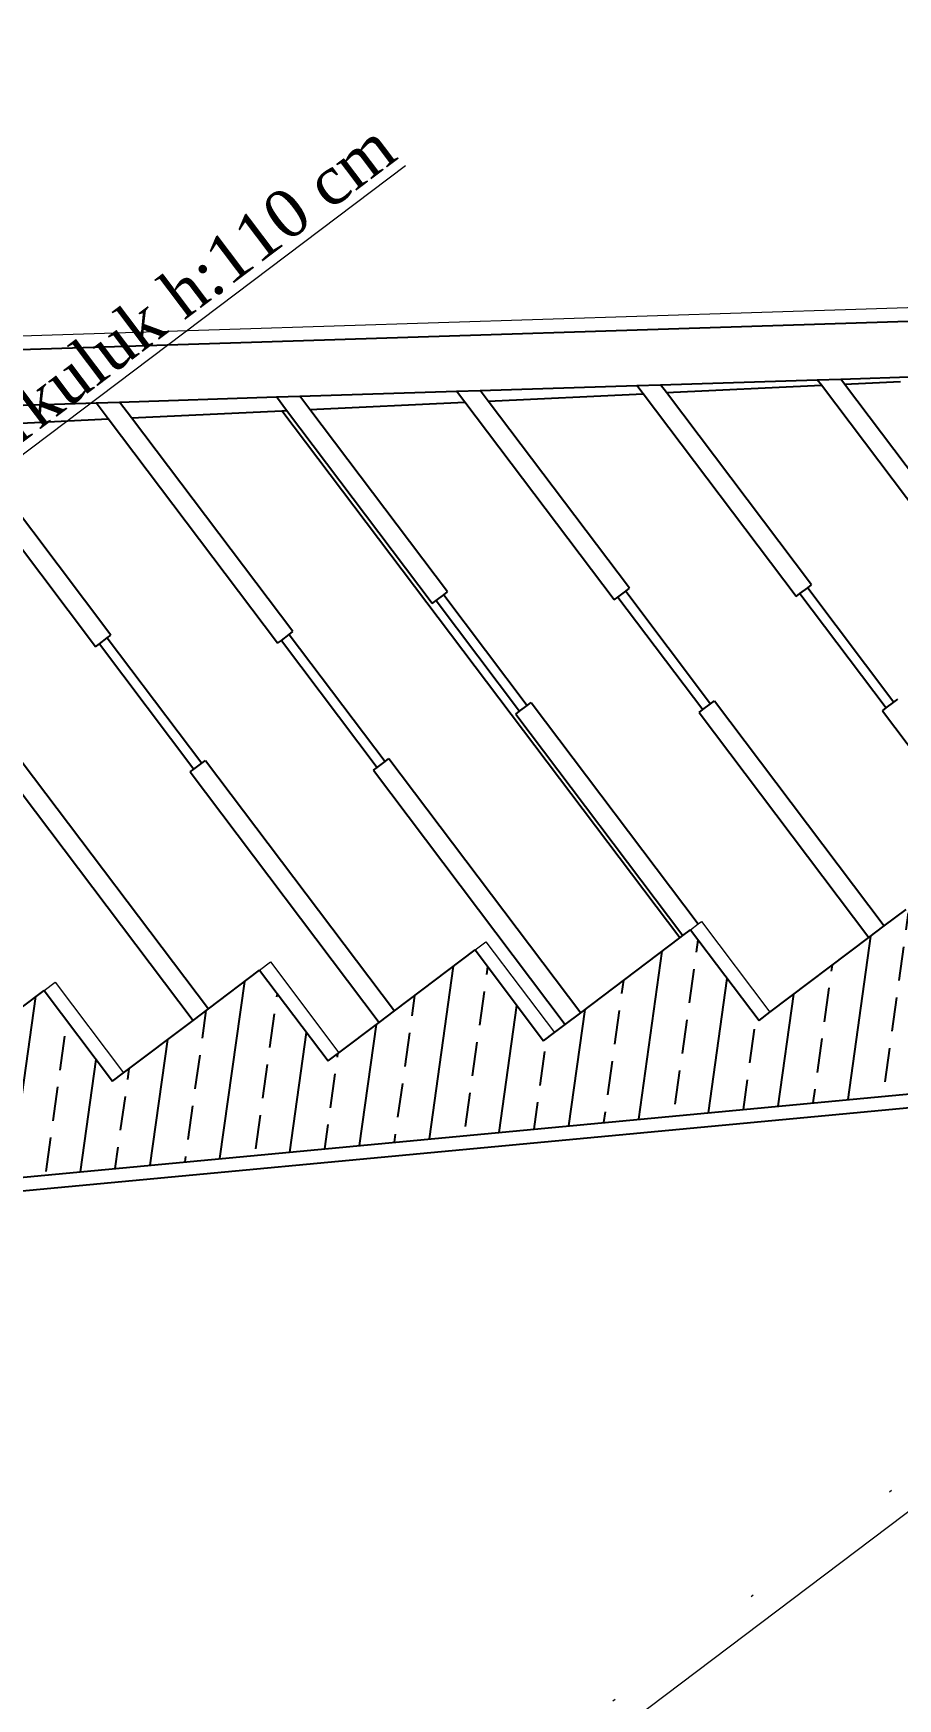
# Model space of a CAD drawing. Header units: millimetres. Extents: x 2232 to 85269, y -3593 to 5869.
# Drawn here: x 7772.4 to 7804.1, y -601.5 to -540.5 of the extents above; entities that cross this region are included whole.
import ezdxf

# ---------------------------------------------------------------- set-up
doc = ezdxf.new("R2010")
doc.units = ezdxf.units.MM
doc.linetypes.add('DOTX2', pattern=[0.5, 0, -0.5])
for name, color, linetype, lineweight in [('iz', 1, 'DOTX2', 20), ('sıva iç', 21, 'Continuous', 0), ('yazı', 11, 'Continuous', 20), ('ÖLÇÜ İÇ', 7, 'Continuous', 9)]:
    doc.layers.add(name, color=color, linetype=linetype, lineweight=lineweight)
doc.layers.add('Standart', color=7, linetype='Continuous')
doc.styles.add('Times roman', font='times.ttf')

# ---------------------------------------------------------------- blocks, each defined once
blk = doc.blocks.new('IDE991Entity4328')
at = {"layer": 'Standart', "linetype": 'Continuous', "lineweight": -3}
h = blk.add_hatch(dxfattribs=at)
h.set_pattern_fill('ANSI33', color=171, scale=40, style=0)
h.set_pattern_definition([(45, (0, 0), (-7.07107, 7.07107), []), (45, (7.071, 0), (-7.07107, 7.07107), [5, -2.5])])
h.paths.add_polyline_path([(936, 566.67), (963, 566.67), (963, 550), (990, 550), (990, 533.33), (1017, 533.33), (1017, 516.67), (1044, 516.67), (1044, 500), (1071, 500), (1071, 483.33), (1098, 483.33), (1098, 466.67), (1125, 466.67), (1125, 435), (909, 568.33), (909, 583.33), (936, 583.33)])
blk = doc.blocks.new('IDE991Entity4696')
at = {"layer": 'Standart', "color": 159, "linetype": 'Continuous', "lineweight": -3}
blk.add_lwpolyline([(1015, 533.33), (1015, 630.16)], dxfattribs=at)
blk = doc.blocks.new('IDE991Entity4720')
at = {"layer": 'Standart', "color": 134, "linetype": 'Continuous', "lineweight": -3}
blk.add_lwpolyline([(1080.39, 547.33), (1080.39, 585.48)], dxfattribs=at)
blk = doc.blocks.new('IDE991Entity4724')
at = {"layer": 'Standart', "color": 134, "linetype": 'Continuous', "lineweight": -3}
blk.add_lwpolyline([(1083.21, 547.33), (1083.21, 583.55)], dxfattribs=at)
blk = doc.blocks.new('IDE991Entity4725')
at = {"layer": 'Standart', "color": 134, "linetype": 'Continuous', "lineweight": -3}
blk.add_lwpolyline([(1058.79, 542), (1058.79, 500)], dxfattribs=at)
blk = doc.blocks.new('IDE991Entity4726')
at = {"layer": 'Standart', "color": 134, "linetype": 'Continuous', "lineweight": -3}
blk.add_lwpolyline([(1058.79, 542), (1059.49, 542)], dxfattribs=at)
blk = doc.blocks.new('IDE991Entity4727')
at = {"layer": 'Standart', "color": 134, "linetype": 'Continuous', "lineweight": -3}
blk.add_lwpolyline([(1059.49, 563), (1059.49, 542)], dxfattribs=at)
blk = doc.blocks.new('IDE991Entity4728')
at = {"layer": 'Standart', "color": 134, "linetype": 'Continuous', "lineweight": -3}
blk.add_lwpolyline([(1058.79, 563), (1058.79, 600.24)], dxfattribs=at)
blk = doc.blocks.new('IDE991Entity4729')
at = {"layer": 'Standart', "color": 134, "linetype": 'Continuous', "lineweight": -3}
blk.add_lwpolyline([(1058.79, 563), (1059.49, 563)], dxfattribs=at)
blk = doc.blocks.new('IDE991Entity4731')
at = {"layer": 'Standart', "color": 134, "linetype": 'Continuous', "lineweight": -3}
blk.add_lwpolyline([(1060.91, 563), (1060.91, 542)], dxfattribs=at)
blk = doc.blocks.new('IDE991Entity4732')
at = {"layer": 'Standart', "color": 134, "linetype": 'Continuous', "lineweight": -3}
blk.add_lwpolyline([(1061.61, 563), (1061.61, 598.31)], dxfattribs=at)
blk = doc.blocks.new('IDE991Entity4733')
at = {"layer": 'Standart', "color": 134, "linetype": 'Continuous', "lineweight": -3}
blk.add_lwpolyline([(1037.19, 558), (1037.19, 516.67)], dxfattribs=at)
blk = doc.blocks.new('IDE991Entity4734')
at = {"layer": 'Standart', "color": 134, "linetype": 'Continuous', "lineweight": -3}
blk.add_lwpolyline([(1037.19, 558), (1037.89, 558)], dxfattribs=at)
blk = doc.blocks.new('IDE991Entity4735')
at = {"layer": 'Standart', "color": 134, "linetype": 'Continuous', "lineweight": -3}
blk.add_lwpolyline([(1037.89, 578.67), (1037.89, 558)], dxfattribs=at)
blk = doc.blocks.new('IDE991Entity4736')
at = {"layer": 'Standart', "color": 134, "linetype": 'Continuous', "lineweight": -3}
blk.add_lwpolyline([(1037.19, 578.67), (1037.19, 615)], dxfattribs=at)
blk = doc.blocks.new('IDE991Entity4737')
at = {"layer": 'Standart', "color": 134, "linetype": 'Continuous', "lineweight": -3}
blk.add_lwpolyline([(1037.19, 578.67), (1037.89, 578.67)], dxfattribs=at)
blk = doc.blocks.new('IDE991Entity4738')
at = {"layer": 'Standart', "color": 134, "linetype": 'Continuous', "lineweight": -3}
blk.add_lwpolyline([(1040.01, 558), (1040.01, 516.67)], dxfattribs=at)
blk = doc.blocks.new('IDE991Entity4739')
at = {"layer": 'Standart', "color": 134, "linetype": 'Continuous', "lineweight": -3}
blk.add_lwpolyline([(1039.31, 578.67), (1039.31, 558)], dxfattribs=at)
blk = doc.blocks.new('IDE991Entity4740')
at = {"layer": 'Standart', "color": 134, "linetype": 'Continuous', "lineweight": -3}
blk.add_lwpolyline([(1040.01, 578.67), (1040.01, 613.07)], dxfattribs=at)
blk = doc.blocks.new('IDE991Entity4741')
at = {"layer": 'Standart', "color": 134, "linetype": 'Continuous', "lineweight": -3}
blk.add_lwpolyline([(1015.59, 574), (1015.59, 533.33)], dxfattribs=at)
blk = doc.blocks.new('IDE991Entity4742')
at = {"layer": 'Standart', "color": 134, "linetype": 'Continuous', "lineweight": -3}
blk.add_lwpolyline([(1015.59, 574), (1016.29, 574)], dxfattribs=at)
blk = doc.blocks.new('IDE991Entity4743')
at = {"layer": 'Standart', "color": 134, "linetype": 'Continuous', "lineweight": -3}
blk.add_lwpolyline([(1016.29, 594.33), (1016.29, 574)], dxfattribs=at)
blk = doc.blocks.new('IDE991Entity4744')
at = {"layer": 'Standart', "color": 134, "linetype": 'Continuous', "lineweight": -3}
blk.add_lwpolyline([(1015.59, 594.33), (1015.59, 629.76)], dxfattribs=at)
blk = doc.blocks.new('IDE991Entity4745')
at = {"layer": 'Standart', "color": 134, "linetype": 'Continuous', "lineweight": -3}
blk.add_lwpolyline([(1015.59, 594.33), (1016.29, 594.33)], dxfattribs=at)
blk = doc.blocks.new('IDE991Entity4746')
at = {"layer": 'Standart', "color": 134, "linetype": 'Continuous', "lineweight": -3}
blk.add_lwpolyline([(1018.41, 574), (1018.41, 533.33)], dxfattribs=at)
blk = doc.blocks.new('IDE991Entity4747')
at = {"layer": 'Standart', "color": 134, "linetype": 'Continuous', "lineweight": -3}
blk.add_lwpolyline([(1017.71, 594.33), (1017.71, 574)], dxfattribs=at)
blk = doc.blocks.new('IDE991Entity4748')
at = {"layer": 'Standart', "color": 134, "linetype": 'Continuous', "lineweight": -3}
blk.add_lwpolyline([(1018.41, 594.33), (1018.41, 627.83)], dxfattribs=at)
blk = doc.blocks.new('IDE991Entity4749')
at = {"layer": 'Standart', "color": 134, "linetype": 'Continuous', "lineweight": -3}
blk.add_lwpolyline([(993.99, 580), (993.99, 533.33)], dxfattribs=at)
blk = doc.blocks.new('IDE991Entity4750')
at = {"layer": 'Standart', "color": 134, "linetype": 'Continuous', "lineweight": -3}
blk.add_lwpolyline([(993.99, 580), (994.69, 580)], dxfattribs=at)
blk = doc.blocks.new('IDE991Entity4751')
at = {"layer": 'Standart', "color": 134, "linetype": 'Continuous', "lineweight": -3}
blk.add_lwpolyline([(994.69, 603.33), (994.69, 580)], dxfattribs=at)
blk = doc.blocks.new('IDE991Entity4752')
at = {"layer": 'Standart', "color": 134, "linetype": 'Continuous', "lineweight": -3}
blk.add_lwpolyline([(993.99, 603.33), (993.99, 644.52)], dxfattribs=at)
blk = doc.blocks.new('IDE991Entity4753')
at = {"layer": 'Standart', "color": 134, "linetype": 'Continuous', "lineweight": -3}
blk.add_lwpolyline([(993.99, 603.33), (994.69, 603.33)], dxfattribs=at)
blk = doc.blocks.new('IDE991Entity4754')
at = {"layer": 'Standart', "color": 134, "linetype": 'Continuous', "lineweight": -3}
blk.add_lwpolyline([(996.81, 580), (996.81, 533.33)], dxfattribs=at)
blk = doc.blocks.new('IDE991Entity4755')
at = {"layer": 'Standart', "color": 134, "linetype": 'Continuous', "lineweight": -3}
blk.add_lwpolyline([(996.11, 603.33), (996.11, 580)], dxfattribs=at)
blk = doc.blocks.new('IDE991Entity4756')
at = {"layer": 'Standart', "color": 134, "linetype": 'Continuous', "lineweight": -3}
blk.add_lwpolyline([(996.81, 603.33), (996.81, 642.58)], dxfattribs=at)
blk = doc.blocks.new('IDE991Entity4757')
at = {"layer": 'Standart', "color": 134, "linetype": 'Continuous', "lineweight": -3}
blk.add_lwpolyline([(972.39, 596), (972.39, 550)], dxfattribs=at)
blk = doc.blocks.new('IDE991Entity4758')
at = {"layer": 'Standart', "color": 134, "linetype": 'Continuous', "lineweight": -3}
blk.add_lwpolyline([(972.39, 596), (973.09, 596)], dxfattribs=at)
blk = doc.blocks.new('IDE991Entity4759')
at = {"layer": 'Standart', "color": 134, "linetype": 'Continuous', "lineweight": -3}
blk.add_lwpolyline([(973.09, 619), (973.09, 596)], dxfattribs=at)
blk = doc.blocks.new('IDE991Entity4760')
at = {"layer": 'Standart', "color": 134, "linetype": 'Continuous', "lineweight": -3}
blk.add_lwpolyline([(972.39, 619), (972.39, 659.28)], dxfattribs=at)
blk = doc.blocks.new('IDE991Entity4761')
at = {"layer": 'Standart', "color": 134, "linetype": 'Continuous', "lineweight": -3}
blk.add_lwpolyline([(972.39, 619), (973.09, 619)], dxfattribs=at)
blk = doc.blocks.new('IDE991Entity4762')
at = {"layer": 'Standart', "color": 134, "linetype": 'Continuous', "lineweight": -3}
blk.add_lwpolyline([(975.21, 596), (975.21, 550)], dxfattribs=at)
blk = doc.blocks.new('IDE991Entity4763')
at = {"layer": 'Standart', "color": 134, "linetype": 'Continuous', "lineweight": -3}
blk.add_lwpolyline([(974.51, 619), (974.51, 596)], dxfattribs=at)
blk = doc.blocks.new('IDE991Entity4764')
at = {"layer": 'Standart', "color": 134, "linetype": 'Continuous', "lineweight": -3}
blk.add_lwpolyline([(975.21, 619), (975.21, 657.34)], dxfattribs=at)
blk = doc.blocks.new('IDE991Entity4765')
at = {"layer": 'Standart', "color": 134, "linetype": 'Continuous', "lineweight": -3}
blk.add_lwpolyline([(950.79, 612), (950.79, 566.67)], dxfattribs=at)
blk = doc.blocks.new('IDE991Entity4770')
at = {"layer": 'Standart', "color": 134, "linetype": 'Continuous', "lineweight": -3}
blk.add_lwpolyline([(953.61, 612), (953.61, 566.67)], dxfattribs=at)
blk = doc.blocks.new('IDE991Entity4798')
at = {"layer": 'Standart', "color": 134, "linetype": 'Continuous', "lineweight": -3}
blk.add_lwpolyline([(975.21, 657.34), (993.99, 644.52)], dxfattribs=at)
blk = doc.blocks.new('IDE991Entity4799')
at = {"layer": 'Standart', "color": 134, "linetype": 'Continuous', "lineweight": -3}
blk.add_lwpolyline([(996.81, 642.58), (1015, 630.16)], dxfattribs=at)
blk = doc.blocks.new('IDE991Entity4800')
at = {"layer": 'Standart', "color": 134, "linetype": 'Continuous', "lineweight": -3}
blk.add_lwpolyline([(1018.41, 627.83), (1037.19, 615)], dxfattribs=at)
blk = doc.blocks.new('IDE991Entity4801')
at = {"layer": 'Standart', "color": 134, "linetype": 'Continuous', "lineweight": -3}
blk.add_lwpolyline([(1040.01, 613.07), (1058.79, 600.24)], dxfattribs=at)
blk = doc.blocks.new('IDE991Entity4802')
at = {"layer": 'Standart', "color": 134, "linetype": 'Continuous', "lineweight": -3}
blk.add_lwpolyline([(1061.61, 598.31), (1080.39, 585.48)], dxfattribs=at)
blk = doc.blocks.new('IDE991Entity4803')
at = {"layer": 'Standart', "color": 134, "linetype": 'Continuous', "lineweight": -3}
blk.add_lwpolyline([(1083.21, 583.55), (1090, 578.91)], dxfattribs=at)
blk = doc.blocks.new('IDE991Entity5400')
at = {"layer": 'Standart', "color": 159, "linetype": 'Continuous', "lineweight": -3}
blk.add_lwpolyline([(963, 566.67), (963, 550)], dxfattribs=at)
blk = doc.blocks.new('IDE991Entity5401')
at = {"layer": 'Standart', "color": 159, "linetype": 'Continuous', "lineweight": -3}
blk.add_lwpolyline([(936, 566.67), (938, 566.67)], dxfattribs=at)
blk = doc.blocks.new('IDE991Entity5402')
at = {"layer": 'Standart', "color": 159, "linetype": 'Continuous', "lineweight": -3}
blk.add_lwpolyline([(938, 566.67), (950.79, 566.67)], dxfattribs=at)
blk = doc.blocks.new('IDE991Entity5403')
at = {"layer": 'Standart', "color": 159, "linetype": 'Continuous', "lineweight": -3}
blk.add_lwpolyline([(990, 550), (990, 533.33)], dxfattribs=at)
blk = doc.blocks.new('IDE991Entity5404')
at = {"layer": 'Standart', "color": 159, "linetype": 'Continuous', "lineweight": -3}
blk.add_lwpolyline([(963, 550), (965, 550)], dxfattribs=at)
blk = doc.blocks.new('IDE991Entity5405')
at = {"layer": 'Standart', "color": 159, "linetype": 'Continuous', "lineweight": -3}
blk.add_lwpolyline([(965, 550), (972.39, 550)], dxfattribs=at)
blk = doc.blocks.new('IDE991Entity5406')
at = {"layer": 'Standart', "color": 159, "linetype": 'Continuous', "lineweight": -3}
blk.add_lwpolyline([(1017, 533.33), (1017, 516.67)], dxfattribs=at)
blk = doc.blocks.new('IDE991Entity5407')
at = {"layer": 'Standart', "color": 159, "linetype": 'Continuous', "lineweight": -3}
blk.add_lwpolyline([(990, 533.33), (992, 533.33)], dxfattribs=at)
blk = doc.blocks.new('IDE991Entity5408')
at = {"layer": 'Standart', "color": 159, "linetype": 'Continuous', "lineweight": -3}
blk.add_lwpolyline([(992, 533.33), (993.99, 533.33)], dxfattribs=at)
blk = doc.blocks.new('IDE991Entity5410')
at = {"layer": 'Standart', "color": 159, "linetype": 'Continuous', "lineweight": -3}
blk.add_lwpolyline([(1017, 516.67), (1019, 516.67)], dxfattribs=at)
blk = doc.blocks.new('IDE991Entity5411')
at = {"layer": 'Standart', "color": 159, "linetype": 'Continuous', "lineweight": -3}
blk.add_lwpolyline([(1019, 516.67), (1037.19, 516.67)], dxfattribs=at)
blk = doc.blocks.new('IDE991Entity5421')
at = {"layer": 'Standart', "color": 159, "linetype": 'Continuous', "lineweight": -3}
blk.add_lwpolyline([(882, 585), (1125, 435)], dxfattribs=at)
blk = doc.blocks.new('IDE991Entity5422')
at = {"layer": 'Standart', "color": 159, "linetype": 'Continuous', "lineweight": -3}
blk.add_lwpolyline([(936, 583.33), (936, 566.67)], dxfattribs=at)
blk = doc.blocks.new('IDE991Entity5670')
at = {"layer": 'Standart', "color": 163, "linetype": 'Continuous', "lineweight": 5}
blk.add_lwpolyline([(1017, 533.33), (1018.41, 533.33)], dxfattribs=at)
blk = doc.blocks.new('IDE991Entity5671')
at = {"layer": 'Standart', "color": 163, "linetype": 'Continuous', "lineweight": 5}
blk.add_lwpolyline([(1019, 533.33), (1019, 516.67)], dxfattribs=at)
blk = doc.blocks.new('IDE991Entity5672')
at = {"layer": 'Standart', "color": 163, "linetype": 'Continuous', "lineweight": 5}
blk.add_lwpolyline([(990, 550), (992, 550)], dxfattribs=at)
blk = doc.blocks.new('IDE991Entity5673')
at = {"layer": 'Standart', "color": 163, "linetype": 'Continuous', "lineweight": 5}
blk.add_lwpolyline([(992, 550), (992, 533.33)], dxfattribs=at)
blk = doc.blocks.new('IDE991Entity5674')
at = {"layer": 'Standart', "color": 163, "linetype": 'Continuous', "lineweight": 5}
blk.add_lwpolyline([(963, 566.67), (965, 566.67)], dxfattribs=at)
blk = doc.blocks.new('IDE991Entity5675')
at = {"layer": 'Standart', "color": 163, "linetype": 'Continuous', "lineweight": 5}
blk.add_lwpolyline([(965, 566.67), (965, 550)], dxfattribs=at)
blk = doc.blocks.new('IDE991Entity5676')
at = {"layer": 'Standart', "color": 163, "linetype": 'Continuous', "lineweight": 5}
blk.add_lwpolyline([(936, 583.33), (938, 583.33)], dxfattribs=at)
blk = doc.blocks.new('IDE991Entity5677')
at = {"layer": 'Standart', "color": 163, "linetype": 'Continuous', "lineweight": 5}
blk.add_lwpolyline([(938, 583.33), (938, 566.67)], dxfattribs=at)
blk = doc.blocks.new('IDE991Entity5863')
at = {"layer": 'Standart', "color": 11, "linetype": 'Continuous', "lineweight": -3}
blk.add_lwpolyline([(881.43, 583), (1015, 500.55)], dxfattribs=at)
blk = doc.blocks.new('IDE991Entity6146')
at = {"layer": 'Standart', "color": 134, "linetype": 'Continuous', "lineweight": -3}
blk.add_lwpolyline([(1080.39, 585.48), (1080.39, 586.5)], dxfattribs=at)
blk = doc.blocks.new('IDE991Entity6149')
at = {"layer": 'Standart', "color": 134, "linetype": 'Continuous', "lineweight": -3}
blk.add_lwpolyline([(1083.21, 583.55), (1083.21, 584.5)], dxfattribs=at)
blk = doc.blocks.new('IDE991Entity6150')
at = {"layer": 'Standart', "color": 134, "linetype": 'Continuous', "lineweight": -3}
blk.add_lwpolyline([(1059.49, 542), (1060.91, 542)], dxfattribs=at)
blk = doc.blocks.new('IDE991Entity6151')
at = {"layer": 'Standart', "color": 134, "linetype": 'Continuous', "lineweight": -3}
blk.add_lwpolyline([(1060.91, 542), (1061.61, 542)], dxfattribs=at)
blk = doc.blocks.new('IDE991Entity6152')
at = {"layer": 'Standart', "color": 134, "linetype": 'Continuous', "lineweight": -3}
blk.add_lwpolyline([(1058.79, 600.24), (1058.79, 601.75)], dxfattribs=at)
blk = doc.blocks.new('IDE991Entity6153')
at = {"layer": 'Standart', "color": 134, "linetype": 'Continuous', "lineweight": -3}
blk.add_lwpolyline([(1059.49, 563), (1060.91, 563)], dxfattribs=at)
blk = doc.blocks.new('IDE991Entity6154')
at = {"layer": 'Standart', "color": 134, "linetype": 'Continuous', "lineweight": -3}
blk.add_lwpolyline([(1060.91, 563), (1061.61, 563)], dxfattribs=at)
blk = doc.blocks.new('IDE991Entity6155')
at = {"layer": 'Standart', "color": 134, "linetype": 'Continuous', "lineweight": -3}
blk.add_lwpolyline([(1061.61, 598.31), (1061.61, 599.75)], dxfattribs=at)
blk = doc.blocks.new('IDE991Entity6156')
at = {"layer": 'Standart', "color": 134, "linetype": 'Continuous', "lineweight": -3}
blk.add_lwpolyline([(1037.89, 558), (1039.31, 558)], dxfattribs=at)
blk = doc.blocks.new('IDE991Entity6157')
at = {"layer": 'Standart', "color": 134, "linetype": 'Continuous', "lineweight": -3}
blk.add_lwpolyline([(1039.31, 558), (1040.01, 558)], dxfattribs=at)
blk = doc.blocks.new('IDE991Entity6158')
at = {"layer": 'Standart', "color": 134, "linetype": 'Continuous', "lineweight": -3}
blk.add_lwpolyline([(1037.19, 615), (1037.19, 617)], dxfattribs=at)
blk = doc.blocks.new('IDE991Entity6159')
at = {"layer": 'Standart', "color": 134, "linetype": 'Continuous', "lineweight": -3}
blk.add_lwpolyline([(1037.89, 578.67), (1039.31, 578.67)], dxfattribs=at)
blk = doc.blocks.new('IDE991Entity6160')
at = {"layer": 'Standart', "color": 134, "linetype": 'Continuous', "lineweight": -3}
blk.add_lwpolyline([(1039.31, 578.67), (1040.01, 578.67)], dxfattribs=at)
blk = doc.blocks.new('IDE991Entity6161')
at = {"layer": 'Standart', "color": 134, "linetype": 'Continuous', "lineweight": -3}
blk.add_lwpolyline([(1040.01, 613.07), (1040.01, 615)], dxfattribs=at)
blk = doc.blocks.new('IDE991Entity6162')
at = {"layer": 'Standart', "color": 134, "linetype": 'Continuous', "lineweight": -3}
blk.add_lwpolyline([(1016.29, 574), (1017.71, 574)], dxfattribs=at)
blk = doc.blocks.new('IDE991Entity6163')
at = {"layer": 'Standart', "color": 134, "linetype": 'Continuous', "lineweight": -3}
blk.add_lwpolyline([(1017.71, 574), (1018.41, 574)], dxfattribs=at)
blk = doc.blocks.new('IDE991Entity6164')
at = {"layer": 'Standart', "color": 134, "linetype": 'Continuous', "lineweight": -3}
blk.add_lwpolyline([(1015.59, 629.76), (1015.59, 632.25)], dxfattribs=at)
blk = doc.blocks.new('IDE991Entity6165')
at = {"layer": 'Standart', "color": 134, "linetype": 'Continuous', "lineweight": -3}
blk.add_lwpolyline([(1016.29, 594.33), (1017.71, 594.33)], dxfattribs=at)
blk = doc.blocks.new('IDE991Entity6166')
at = {"layer": 'Standart', "color": 134, "linetype": 'Continuous', "lineweight": -3}
blk.add_lwpolyline([(1017.71, 594.33), (1018.41, 594.33)], dxfattribs=at)
blk = doc.blocks.new('IDE991Entity6167')
at = {"layer": 'Standart', "color": 134, "linetype": 'Continuous', "lineweight": -3}
blk.add_lwpolyline([(1018.41, 627.83), (1018.41, 630.25)], dxfattribs=at)
blk = doc.blocks.new('IDE991Entity6168')
at = {"layer": 'Standart', "color": 134, "linetype": 'Continuous', "lineweight": -3}
blk.add_lwpolyline([(994.69, 580), (996.11, 580)], dxfattribs=at)
blk = doc.blocks.new('IDE991Entity6169')
at = {"layer": 'Standart', "color": 134, "linetype": 'Continuous', "lineweight": -3}
blk.add_lwpolyline([(996.11, 580), (996.81, 580)], dxfattribs=at)
blk = doc.blocks.new('IDE991Entity6170')
at = {"layer": 'Standart', "color": 134, "linetype": 'Continuous', "lineweight": -3}
blk.add_lwpolyline([(993.99, 644.52), (993.99, 647.5)], dxfattribs=at)
blk = doc.blocks.new('IDE991Entity6171')
at = {"layer": 'Standart', "color": 134, "linetype": 'Continuous', "lineweight": -3}
blk.add_lwpolyline([(994.69, 603.33), (996.11, 603.33)], dxfattribs=at)
blk = doc.blocks.new('IDE991Entity6172')
at = {"layer": 'Standart', "color": 134, "linetype": 'Continuous', "lineweight": -3}
blk.add_lwpolyline([(996.11, 603.33), (996.81, 603.33)], dxfattribs=at)
blk = doc.blocks.new('IDE991Entity6173')
at = {"layer": 'Standart', "color": 134, "linetype": 'Continuous', "lineweight": -3}
blk.add_lwpolyline([(996.81, 642.58), (996.81, 645.5)], dxfattribs=at)
blk = doc.blocks.new('IDE991Entity6174')
at = {"layer": 'Standart', "color": 134, "linetype": 'Continuous', "lineweight": -3}
blk.add_lwpolyline([(973.09, 596), (974.51, 596)], dxfattribs=at)
blk = doc.blocks.new('IDE991Entity6175')
at = {"layer": 'Standart', "color": 134, "linetype": 'Continuous', "lineweight": -3}
blk.add_lwpolyline([(974.51, 596), (975.21, 596)], dxfattribs=at)
blk = doc.blocks.new('IDE991Entity6177')
at = {"layer": 'Standart', "color": 134, "linetype": 'Continuous', "lineweight": -3}
blk.add_lwpolyline([(973.09, 619), (974.51, 619)], dxfattribs=at)
blk = doc.blocks.new('IDE991Entity6178')
at = {"layer": 'Standart', "color": 134, "linetype": 'Continuous', "lineweight": -3}
blk.add_lwpolyline([(974.51, 619), (975.21, 619)], dxfattribs=at)
blk = doc.blocks.new('IDE991Entity6204')
at = {"layer": 'Standart', "color": 134, "linetype": 'Continuous', "lineweight": -3}
blk.add_lwpolyline([(975.21, 660.75), (993.99, 647.5)], dxfattribs=at)
blk = doc.blocks.new('IDE991Entity6205')
at = {"layer": 'Standart', "color": 134, "linetype": 'Continuous', "lineweight": -3}
blk.add_lwpolyline([(993.99, 647.5), (996.81, 645.5)], dxfattribs=at)
blk = doc.blocks.new('IDE991Entity6206')
at = {"layer": 'Standart', "color": 134, "linetype": 'Continuous', "lineweight": -3}
blk.add_lwpolyline([(996.81, 645.5), (1015.59, 632.25)], dxfattribs=at)
blk = doc.blocks.new('IDE991Entity6207')
at = {"layer": 'Standart', "color": 134, "linetype": 'Continuous', "lineweight": -3}
blk.add_lwpolyline([(1015.59, 632.25), (1018.41, 630.25)], dxfattribs=at)
blk = doc.blocks.new('IDE991Entity6208')
at = {"layer": 'Standart', "color": 134, "linetype": 'Continuous', "lineweight": -3}
blk.add_lwpolyline([(1018.41, 630.25), (1037.19, 617)], dxfattribs=at)
blk = doc.blocks.new('IDE991Entity6209')
at = {"layer": 'Standart', "color": 134, "linetype": 'Continuous', "lineweight": -3}
blk.add_lwpolyline([(1037.19, 617), (1040.01, 615)], dxfattribs=at)
blk = doc.blocks.new('IDE991Entity6210')
at = {"layer": 'Standart', "color": 134, "linetype": 'Continuous', "lineweight": -3}
blk.add_lwpolyline([(1040.01, 615), (1058.79, 601.75)], dxfattribs=at)
blk = doc.blocks.new('IDE991Entity6211')
at = {"layer": 'Standart', "color": 134, "linetype": 'Continuous', "lineweight": -3}
blk.add_lwpolyline([(1058.79, 601.75), (1061.61, 599.75)], dxfattribs=at)
blk = doc.blocks.new('IDE991Entity6212')
at = {"layer": 'Standart', "color": 134, "linetype": 'Continuous', "lineweight": -3}
blk.add_lwpolyline([(1061.61, 599.75), (1080.39, 586.5)], dxfattribs=at)
blk = doc.blocks.new('IDE991Entity6213')
at = {"layer": 'Standart', "color": 134, "linetype": 'Continuous', "lineweight": -3}
blk.add_lwpolyline([(1080.39, 586.5), (1083.21, 584.5)], dxfattribs=at)
blk = doc.blocks.new('IDE991Entity6214')
at = {"layer": 'Standart', "color": 134, "linetype": 'Continuous', "lineweight": -3}
blk.add_lwpolyline([(1083.21, 584.5), (1101.99, 571.25)], dxfattribs=at)
blk = doc.blocks.new('IDE991Entity6219')
at = {"layer": 'Standart', "color": 134, "linetype": 'Continuous', "lineweight": -3}
blk.add_lwpolyline([(914, 713.97), (1015, 642.66)], dxfattribs=at)
blk = doc.blocks.new('IDE991Entity6220')
at = {"layer": 'Standart', "color": 134, "linetype": 'Continuous', "lineweight": -3}
blk.add_lwpolyline([(1015, 642.66), (1090, 589.71)], dxfattribs=at)
blk = doc.blocks.new('IDE991Entity6221')
at = {"layer": 'Standart', "color": 134, "linetype": 'Continuous', "lineweight": -3}
blk.add_lwpolyline([(1090, 589.71), (1125, 565)], dxfattribs=at)
blk = doc.blocks.new('IDE991Entity6222')
at = {"layer": 'Standart', "color": 134, "linetype": 'Continuous', "lineweight": -3}
blk.add_lwpolyline([(1015, 630.16), (1015.59, 629.76)], dxfattribs=at)
blk = doc.blocks.new('IDE991Entity6594')
at = {"layer": 'Standart', "color": 159, "linetype": 'Continuous', "lineweight": -3}
blk.add_lwpolyline([(950.79, 566.67), (953.61, 566.67)], dxfattribs=at)
blk = doc.blocks.new('IDE991Entity6595')
at = {"layer": 'Standart', "color": 159, "linetype": 'Continuous', "lineweight": -3}
blk.add_lwpolyline([(953.61, 566.67), (963, 566.67)], dxfattribs=at)
blk = doc.blocks.new('IDE991Entity6596')
at = {"layer": 'Standart', "color": 159, "linetype": 'Continuous', "lineweight": -3}
blk.add_lwpolyline([(972.39, 550), (975.21, 550)], dxfattribs=at)
blk = doc.blocks.new('IDE991Entity6597')
at = {"layer": 'Standart', "color": 159, "linetype": 'Continuous', "lineweight": -3}
blk.add_lwpolyline([(975.21, 550), (990, 550)], dxfattribs=at)
blk = doc.blocks.new('IDE991Entity6598')
at = {"layer": 'Standart', "color": 159, "linetype": 'Continuous', "lineweight": -3}
blk.add_lwpolyline([(993.99, 533.33), (996.81, 533.33)], dxfattribs=at)
blk = doc.blocks.new('IDE991Entity6599')
at = {"layer": 'Standart', "color": 159, "linetype": 'Continuous', "lineweight": -3}
blk.add_lwpolyline([(996.81, 533.33), (1015, 533.33)], dxfattribs=at)
blk = doc.blocks.new('IDE991Entity6600')
at = {"layer": 'Standart', "color": 159, "linetype": 'Continuous', "lineweight": -3}
blk.add_lwpolyline([(1015, 533.33), (1015.59, 533.33)], dxfattribs=at)
blk = doc.blocks.new('IDE991Entity6601')
at = {"layer": 'Standart', "color": 159, "linetype": 'Continuous', "lineweight": -3}
blk.add_lwpolyline([(1015.59, 533.33), (1017, 533.33)], dxfattribs=at)
blk = doc.blocks.new('IDE991Entity6602')
at = {"layer": 'Standart', "color": 159, "linetype": 'Continuous', "lineweight": -3}
blk.add_lwpolyline([(1037.19, 516.67), (1040.01, 516.67)], dxfattribs=at)
blk = doc.blocks.new('IDE991Entity6603')
at = {"layer": 'Standart', "color": 159, "linetype": 'Continuous', "lineweight": -3}
blk.add_lwpolyline([(1040.01, 516.67), (1044, 516.67)], dxfattribs=at)
blk = doc.blocks.new('IDE991Entity6614')
at = {"layer": 'Standart', "color": 159, "linetype": 'Continuous', "lineweight": -3}
blk.add_lwpolyline([(932.01, 583.33), (936, 583.33)], dxfattribs=at)
blk = doc.blocks.new('IDE991Entity6727')
at = {"layer": 'Standart', "color": 163, "linetype": 'Continuous', "lineweight": 5}
blk.add_lwpolyline([(1018.41, 533.33), (1019, 533.33)], dxfattribs=at)
blk = doc.blocks.new('IDE991Entity6752')
at = {"layer": 'Standart', "color": 11, "linetype": 'Continuous', "lineweight": -3}
blk.add_lwpolyline([(1015, 500.55), (1090, 454.25)], dxfattribs=at)
blk = doc.blocks.new('TRRTYT')
at = {"layer": 'Standart'}
for name in ['IDE991Entity6219', 'IDE991Entity6204', 'IDE991Entity4760', 'IDE991Entity4764', 'IDE991Entity4798', 'IDE991Entity6170', 'IDE991Entity6205', 'IDE991Entity4752', 'IDE991Entity6173', 'IDE991Entity6206', 'IDE991Entity4756', 'IDE991Entity4799', 'IDE991Entity6220', 'IDE991Entity6164', 'IDE991Entity6207', 'IDE991Entity4696', 'IDE991Entity6222', 'IDE991Entity4744', 'IDE991Entity6167', 'IDE991Entity6208', 'IDE991Entity4748', 'IDE991Entity4800', 'IDE991Entity4761', 'IDE991Entity4759', 'IDE991Entity6177', 'IDE991Entity4763', 'IDE991Entity6178', 'IDE991Entity6158', 'IDE991Entity6209', 'IDE991Entity4736', 'IDE991Entity6161', 'IDE991Entity6210', 'IDE991Entity4765', 'IDE991Entity4770', 'IDE991Entity4740', 'IDE991Entity4801', 'IDE991Entity4753', 'IDE991Entity4751', 'IDE991Entity6171', 'IDE991Entity4755', 'IDE991Entity6172', 'IDE991Entity6152', 'IDE991Entity6211', 'IDE991Entity4728', 'IDE991Entity6155', 'IDE991Entity6212', 'IDE991Entity4732', 'IDE991Entity4802', 'IDE991Entity4757', 'IDE991Entity4758', 'IDE991Entity6174', 'IDE991Entity6175', 'IDE991Entity4762', 'IDE991Entity4745', 'IDE991Entity4743', 'IDE991Entity6165', 'IDE991Entity4747', 'IDE991Entity6166', 'IDE991Entity6221', 'IDE991Entity6146', 'IDE991Entity6213', 'IDE991Entity4720', 'IDE991Entity5863', 'IDE991Entity5421', 'IDE991Entity4328', 'IDE991Entity6614', 'IDE991Entity5422', 'IDE991Entity5676', 'IDE991Entity5677', 'IDE991Entity6149', 'IDE991Entity6214', 'IDE991Entity4724', 'IDE991Entity4803', 'IDE991Entity4749', 'IDE991Entity4750', 'IDE991Entity6168', 'IDE991Entity6169', 'IDE991Entity4754', 'IDE991Entity4737', 'IDE991Entity4735', 'IDE991Entity6159', 'IDE991Entity4739', 'IDE991Entity6160', 'IDE991Entity4741', 'IDE991Entity4742', 'IDE991Entity6162', 'IDE991Entity6163', 'IDE991Entity4746', 'IDE991Entity5401', 'IDE991Entity5402', 'IDE991Entity6594', 'IDE991Entity6595', 'IDE991Entity5400', 'IDE991Entity5674', 'IDE991Entity5675', 'IDE991Entity4729', 'IDE991Entity4727', 'IDE991Entity6153', 'IDE991Entity4731', 'IDE991Entity6154', 'IDE991Entity4733', 'IDE991Entity4734', 'IDE991Entity6156', 'IDE991Entity6157', 'IDE991Entity4738', 'IDE991Entity5404', 'IDE991Entity5405', 'IDE991Entity6596', 'IDE991Entity6597', 'IDE991Entity5403', 'IDE991Entity5672', 'IDE991Entity5673', 'IDE991Entity4725', 'IDE991Entity4726', 'IDE991Entity6150', 'IDE991Entity6151', 'IDE991Entity5407', 'IDE991Entity5408', 'IDE991Entity6598', 'IDE991Entity6599', 'IDE991Entity6600', 'IDE991Entity6601', 'IDE991Entity5406', 'IDE991Entity5670', 'IDE991Entity6727', 'IDE991Entity5671', 'IDE991Entity5410', 'IDE991Entity5411', 'IDE991Entity6602', 'IDE991Entity6603', 'IDE991Entity6752']:
    blk.add_blockref(name, (1034515.63, -397430.95), dxfattribs=at)
blk = doc.blocks.new('GHGFHGF')
at = {"layer": 'iz', "ltscale": 50}
blk.add_line((1293379.78, -409989.54), (1295709.78, -409989.54), dxfattribs=at)
at = {"layer": 'sıva iç'}
for points in [[(1294176.19, -409795.54), (1294176.19, -409839.54), (1294287.36, -409839.54), (1294287.36, -409795.54), (1294288.07, -409773.54), (1294287.36, -409773.54), (1294287.36, -409735.99), (1294285.24, -409734.54), (1294283.78, -409734.54), (1294283.78, -409724.54), (1294292.31, -409724.54), (1294293.78, -409724.54), (1294293.78, -409725.58), (1294394.78, -409796.88), (1294469.78, -409849.83), (1294504.78, -409874.54)], [(1294178.19, -409793.54), (1294178.19, -409837.54), (1294285.36, -409837.54), (1294285.36, -409795.51), (1294286, -409775.54), (1294285.36, -409775.54), (1294285.36, -409737.05), (1294284.62, -409736.54), (1294281.78, -409736.54), (1294281.78, -409722.54), (1294292.31, -409722.54), (1294295.78, -409722.54), (1294295.78, -409724.54), (1294395.93, -409795.25), (1294470.93, -409848.2), (1294506.78, -409873.51)]]:
    blk.add_lwpolyline(points, dxfattribs=at)
blk.add_lwpolyline([(1294690.78, -410043.54), (1294690.78, -410043.54), (1294690.78, -410010.54), (1294508.78, -410010.54), (1294508.78, -410014.06), (1294475.53, -409993.54), (1294173.78, -409993.54), (1294173.78, -410107.83), (1294293.85, -410131.65), (1294396.97, -410199.17), (1294471.97, -410248.28), (1294508.78, -410272.38), (1294508.78, -410284.56), (1294508.48, -410319.94), (1294507.8, -410319.94), (1294507.8, -410330.68), (1294508.51, -410330.68), (1294508.51, -410368.15), (1294510.78, -410368.15), (1294510.78, -410385.54), (1294619.78, -410385.54), (1294690.78, -410385.54)], close=True, dxfattribs=at)
blk.add_blockref('TRRTYT', (258864.14, -13008.59), dxfattribs=at)
at = {"layer": 'yazı', "style": 'Times roman'}
blk.add_text('%%UAlüminyum korkuluk h:110 cm', height=6.9967, dxfattribs=at).set_placement((1294296.78, -409790.21))
blk = doc.blocks.new('GGGGG')
at = {"layer": 'sıva iç', "rotation": 37.05267661197626}
blk.add_blockref('GHGFHGF', (-134899.13, -889310.84), dxfattribs=at)

msp = doc.modelspace()

# ---------------------------------------------------------------- block references
at = {"layer": 'ÖLÇÜ İÇ', "xscale": 0.25, "yscale": 0.25, "zscale": 0.25}
msp.add_blockref('GGGGG', (-278484.475, 108554.699), dxfattribs=at)

doc.saveas('drawing.dxf')
